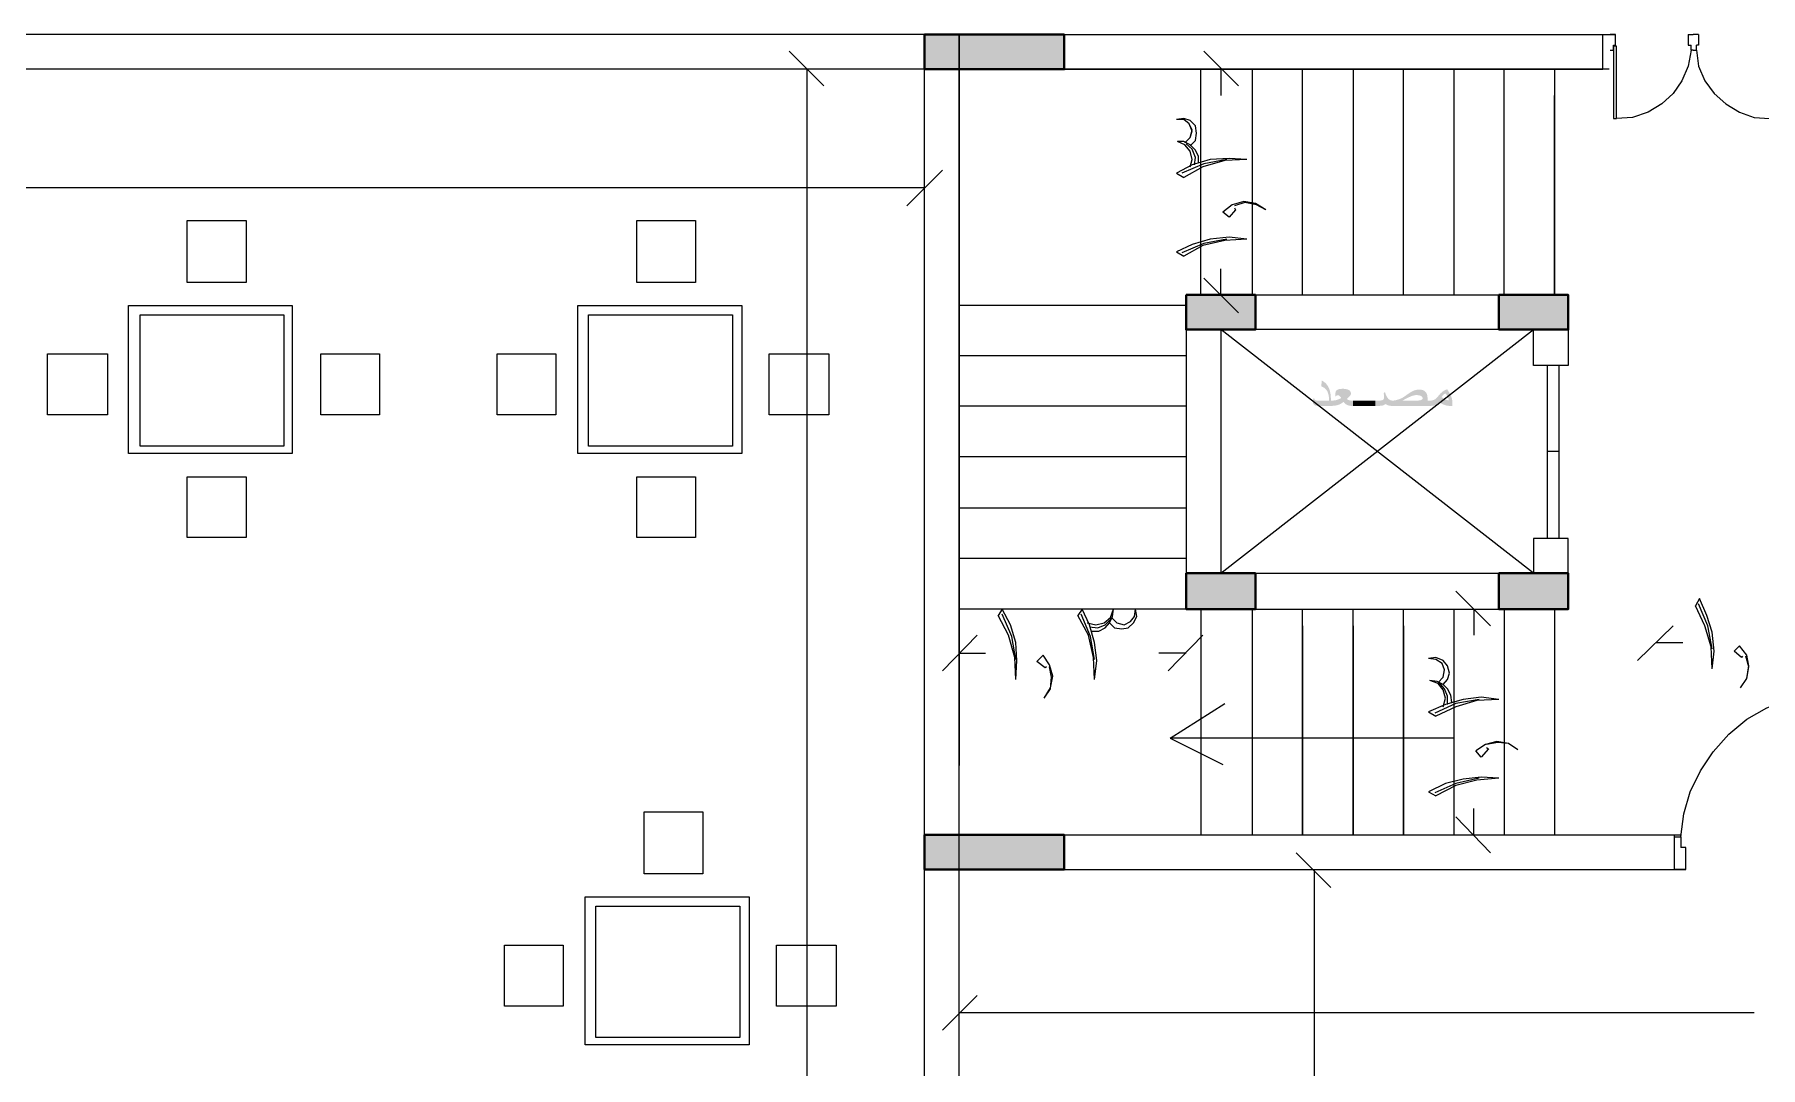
# Model space of a CAD drawing. Header units: metres. Extents: x -24.2 to 51.5, y -28.6 to 30.1.
# Drawn here: x -5.31 to 4.6, y 12.86 to 18.8 of the extents above; entities that cross this region are included whole.
import ezdxf

# ---------------------------------------------------------------- set-up
doc = ezdxf.new("R2010")
doc.units = ezdxf.units.M
for name, color, linetype in [('GF-BLACK', 250, 'Continuous'), ('GF-DIMS', 250, 'Continuous'), ('GF-LIGHTGRAY', 253, 'Continuous'), ('GF-ORANGE', 30, 'Continuous'), ('GF-PINK', 231, 'Continuous'), ('GF-RED', 1, 'Continuous'), ('GF-SOLID-BLACK', 250, 'Continuous'), ('GF-TEXT-PDF', 200, 'Continuous')]:
    doc.layers.add(name, color=color, linetype=linetype)

msp = doc.modelspace()

# ---------------------------------------------------------------- hatches: boundary and pattern name
at = {"layer": 'GF-SOLID-BLACK', "true_color": 0x000000}
h = msp.add_hatch(color=250, dxfattribs=at)
h.dxf.hatch_style = 1
h.paths.add_polyline_path([(-0.1991, 18.7973), (0.6095, 18.7973), (0.6095, 18.5921), (-0.1991, 18.5921)])
h = msp.add_hatch(color=250, dxfattribs=at)
h.dxf.hatch_style = 1
h.paths.add_polyline_path([(1.3034, 17.3007), (1.7077, 17.3007), (1.7077, 17.0956), (1.3034, 17.0956)])
h = msp.add_hatch(color=250, dxfattribs=at)
h.dxf.hatch_style = 1
h.paths.add_polyline_path([(3.1017, 17.3007), (3.506, 17.3007), (3.506, 17.0956), (3.1017, 17.0956)])
h = msp.add_hatch(color=250, dxfattribs=at)
h.dxf.hatch_style = 1
h.paths.add_polyline_path([(1.3034, 15.7016), (1.7077, 15.7016), (1.7077, 15.4904), (1.3034, 15.4904)])
h = msp.add_hatch(color=250, dxfattribs=at)
h.dxf.hatch_style = 1
h.paths.add_polyline_path([(3.1017, 15.7016), (3.506, 15.7016), (3.506, 15.4904), (3.1017, 15.4904)])
h = msp.add_hatch(color=250, dxfattribs=at)
h.dxf.hatch_style = 1
h.paths.add_polyline_path([(-0.1991, 14.199), (0.6095, 14.199), (0.6095, 13.9939), (-0.1991, 13.9939)])
at = {"layer": 'GF-TEXT-PDF', "true_color": 0xbf00ff}
for points in [[(2.136, 16.6637), (2.0581, 16.6637), (2.0517, 16.6644), (2.0458, 16.6663), (2.0403, 16.6695), (2.0359, 16.6735), (2.0332, 16.6781), (2.0324, 16.683), (2.0324, 16.6873), (2.0327, 16.6913), (2.0331, 16.695), (2.0337, 16.6987), (2.0345, 16.7027), (2.0357, 16.7069), (2.0397, 16.7069), (2.0413, 16.7025), (2.0436, 16.6991), (2.0466, 16.6966), (2.0497, 16.6952), (2.0536, 16.6943), (2.0581, 16.694), (2.1254, 16.694), (2.1251, 16.704), (2.1244, 16.7134), (2.1232, 16.7221), (2.1215, 16.7302), (2.1193, 16.7375), (2.1167, 16.7442), (2.1127, 16.7516), (2.1079, 16.7582), (2.1023, 16.7639), (2.0959, 16.7687), (2.0887, 16.7726), (2.0807, 16.7757), (2.0833, 16.8094), (2.0915, 16.8048), (2.099, 16.7995), (2.1058, 16.7935), (2.1119, 16.7868), (2.1173, 16.7793), (2.122, 16.7712), (2.1259, 16.7623), (2.1286, 16.7545), (2.1308, 16.746), (2.1327, 16.7369), (2.1341, 16.7272), (2.1351, 16.7168), (2.1358, 16.7057), (2.136, 16.694)], [(2.2772, 16.6637), (2.2516, 16.6637), (2.2441, 16.6643), (2.2364, 16.6661), (2.2287, 16.6691), (2.2203, 16.674), (2.2135, 16.6799), (2.2085, 16.687), (2.2025, 16.6821), (2.196, 16.6778), (2.1892, 16.674), (2.1819, 16.6709), (2.1744, 16.6683), (2.1665, 16.6663), (2.1582, 16.6649), (2.1495, 16.664), (2.1404, 16.6637), (2.1247, 16.6637), (2.1247, 16.694), (2.1404, 16.694), (2.1499, 16.6943), (2.1589, 16.6954), (2.1675, 16.6971), (2.1746, 16.6992), (2.1816, 16.7019), (2.1886, 16.705), (2.1955, 16.7088), (2.1882, 16.7183), (2.1843, 16.722), (2.1801, 16.7242), (2.1757, 16.7249), (2.1737, 16.7248), (2.1718, 16.7244), (2.1701, 16.7238), (2.1684, 16.7227), (2.1666, 16.721), (2.1647, 16.7187), (2.1611, 16.7187), (2.1611, 16.729), (2.1617, 16.7378), (2.1636, 16.7452), (2.1667, 16.751), (2.1711, 16.7553), (2.1766, 16.7582), (2.1837, 16.7602), (2.1926, 16.7614), (2.2031, 16.7618), (2.2125, 16.7615), (2.2209, 16.7605), (2.2285, 16.7588), (2.2351, 16.7566), (2.2441, 16.7512), (2.2495, 16.7442), (2.2513, 16.7356), (2.2506, 16.7306), (2.2484, 16.7254), (2.2449, 16.7201), (2.2409, 16.7157), (2.2351, 16.7102), (2.2276, 16.7037), (2.2301, 16.7011), (2.2336, 16.6988), (2.2383, 16.6968), (2.2433, 16.6952), (2.2478, 16.6943), (2.2516, 16.694), (2.2772, 16.694)], [(2.3199, 16.6637), (2.2633, 16.6637), (2.2633, 16.694), (2.3199, 16.694)], [(2.3626, 16.6637), (2.306, 16.6637), (2.306, 16.694), (2.3626, 16.694)], [(2.3911, 16.6637), (2.3345, 16.6637), (2.3345, 16.694), (2.3911, 16.694)]]:
    msp.add_hatch(color=200, dxfattribs=at).paths.add_polyline_path(points)
h = msp.add_hatch(color=200, dxfattribs=at)
h.paths.add_polyline_path([(2.6913, 16.6637), (2.4824, 16.6637), (2.4762, 16.6641), (2.4702, 16.6651), (2.4645, 16.6669), (2.4599, 16.6688), (2.4549, 16.6714), (2.4493, 16.6747), (2.4445, 16.671), (2.4396, 16.6681), (2.4347, 16.6661), (2.4289, 16.6648), (2.4211, 16.664), (2.4114, 16.6637), (2.3779, 16.6637), (2.3779, 16.694), (2.4114, 16.694), (2.4199, 16.6943), (2.4267, 16.6951), (2.4316, 16.6964), (2.4372, 16.7), (2.4406, 16.7054), (2.4417, 16.7125), (2.4416, 16.7159), (2.4414, 16.7193), (2.4411, 16.7227), (2.4406, 16.7262), (2.44, 16.73), (2.4392, 16.7339), (2.4464, 16.7444), (2.449, 16.7354), (2.452, 16.7272), (2.4553, 16.7198), (2.459, 16.7134), (2.4631, 16.7078), (2.469, 16.7017), (2.4754, 16.6974), (2.4823, 16.6949), (2.4897, 16.694), (2.4973, 16.6944), (2.5055, 16.6956), (2.5144, 16.6977), (2.5239, 16.7006), (2.5322, 16.7036), (2.5399, 16.7069), (2.5472, 16.7106), (2.5541, 16.7145), (2.5604, 16.7187), (2.5716, 16.7267), (2.5805, 16.733), (2.5869, 16.7374), (2.5908, 16.74), (2.5999, 16.7455), (2.6085, 16.7498), (2.6164, 16.7529), (2.6252, 16.7553), (2.6346, 16.7568), (2.6446, 16.7573), (2.6536, 16.7567), (2.6616, 16.7551), (2.6687, 16.7523), (2.6749, 16.7485), (2.6802, 16.7435), (2.6851, 16.7365), (2.6885, 16.7282), (2.6906, 16.7187), (2.6913, 16.7078)])
h.paths.add_polyline_path([(2.663, 16.7075), (2.6618, 16.7127), (2.6583, 16.7172), (2.6524, 16.7208), (2.6449, 16.7235), (2.6367, 16.7251), (2.6277, 16.7256), (2.6204, 16.7252), (2.6126, 16.7238), (2.6042, 16.7214), (2.5952, 16.7181), (2.5856, 16.7139), (2.5778, 16.7099), (2.5699, 16.7059), (2.5621, 16.702), (2.5543, 16.698), (2.5465, 16.694), (2.6267, 16.694), (2.6381, 16.6944), (2.6474, 16.6955), (2.6543, 16.6973), (2.6591, 16.6999), (2.662, 16.7033)])
h = msp.add_hatch(color=200, dxfattribs=at)
h.paths.add_polyline_path([(2.833, 16.6637), (2.8149, 16.6637), (2.8068, 16.6643), (2.798, 16.6661), (2.7886, 16.669), (2.7805, 16.6723), (2.7728, 16.6762), (2.7656, 16.6806), (2.7589, 16.6856), (2.7521, 16.6783), (2.7453, 16.6726), (2.7383, 16.6685), (2.7324, 16.6664), (2.7254, 16.6649), (2.7171, 16.664), (2.7076, 16.6637), (2.6805, 16.6637), (2.6805, 16.694), (2.7071, 16.694), (2.7148, 16.6945), (2.7221, 16.696), (2.7289, 16.6985), (2.7353, 16.702), (2.7414, 16.7067), (2.7472, 16.7126), (2.7527, 16.7195), (2.7583, 16.7269), (2.7645, 16.7338), (2.7713, 16.7402), (2.7787, 16.7461), (2.7878, 16.7521), (2.7963, 16.7563), (2.8043, 16.759), (2.81, 16.7501), (2.8151, 16.7417), (2.8195, 16.7337), (2.8234, 16.7262), (2.8276, 16.7167), (2.8306, 16.7082), (2.8324, 16.7006), (2.833, 16.694)])
h.paths.add_polyline_path([(2.813, 16.698), (2.8112, 16.7047), (2.8089, 16.7113), (2.806, 16.7178), (2.8031, 16.7233), (2.7995, 16.7289), (2.7954, 16.7347), (2.7901, 16.7329), (2.7855, 16.7303), (2.7813, 16.7268), (2.7786, 16.7239), (2.7756, 16.7197), (2.7723, 16.7145), (2.777, 16.7101), (2.7829, 16.7061), (2.7899, 16.7023), (2.7974, 16.6992), (2.8045, 16.697), (2.8114, 16.6957)])

# ---------------------------------------------------------------- linework, layer by layer
at = {"layer": 'GF-BLACK', "lineweight": 25, "true_color": 0x000000}
for p, q in [((-0.1991, 18.7973), (-14.899, 18.7973)), ((-0.1991, 13.8309), (-0.1991, 18.7973)), ((-0.1991, 18.7973), (3.7655, 18.7973)), ((-0.1991, 18.7973), (3.6991, 18.7973)), ((0, 13.7283), (0, 18.7973)), ((0, 18.7973), (0, 15.599)), ((3.6991, 18.5981), (3.6991, 18.7973)), ((1.6052, 18.5016), (1.406, 18.7007)), ((-0.1991, 18.5981), (-14.899, 18.5981)), ((-0.1991, 13.8309), (-0.1991, 18.5981)), ((3.6991, 18.5981), (-0.1991, 18.5981)), ((0, 18.5981), (0, 14.5973)), ((3.7353, 18.5981), (0, 18.5981)), ((0, 18.5981), (3.6991, 18.5981)), ((1.5026, 18.5981), (1.5026, 18.4473)), ((1.406, 17.3973), (1.6052, 17.1981)), ((1.5026, 17.3007), (1.5026, 17.4516)), ((1.3034, 17.3007), (1.3034, 17.1981)), ((1.3034, 17.3007), (1.3034, 15.599)), ((1.3034, 17.3007), (3.5, 17.3007)), ((1.4483, 17.3007), (3.1017, 17.3007)), ((1.5026, 17.1016), (1.5026, 15.7016)), ((3.1017, 17.1016), (1.7017, 17.1016)), ((3.3793, 16.8964), (3.3793, 15.9007)), ((3.4457, 16.8964), (3.4457, 15.9007)), ((3.4457, 16.4016), (3.3793, 16.4016)), ((1.3034, 15.7016), (3.4095, 15.7016)), ((3.0534, 15.3999), (2.8543, 15.599)), ((1.7017, 15.4964), (3.1017, 15.4964)), ((2.9569, 15.4964), (2.9569, 15.3456)), ((4.1034, 15.3999), (3.8982, 15.2007)), ((0.1026, 15.3456), (-0.0966, 15.1404)), ((1.2009, 15.1404), (1.4, 15.3456)), ((4.0008, 15.3033), (4.1577, 15.3033)), ((0, 15.243), (0.1509, 15.243)), ((1.3034, 15.243), (1.1465, 15.243)), ((0, 13.7283), (0, 14.3982)), ((2.8543, 14.3016), (3.0534, 14.0964)), ((2.9569, 14.199), (2.9569, 14.3499)), ((0, 14.199), (4.1457, 14.199)), ((4.1095, 13.9999), (4.1095, 14.199)), ((0, 10.3973), (0, 13.9999)), ((0, 13.9999), (4.1758, 13.9999)), ((-0.1991, 12.449), (-0.1991, 13.8309))]:
    msp.add_line(p, q, dxfattribs=at)
for points in [[(1.3276, 18.1576), (1.3577, 18.1878), (1.3638, 18.23), (1.3577, 18.2723), (1.3276, 18.3024), (1.2914, 18.3145), (1.2491, 18.3085)], [(1.2974, 18.1757), (1.3276, 18.2059), (1.3396, 18.2481), (1.3215, 18.2843), (1.2914, 18.3085), (1.2491, 18.3085)], [(1.3276, 18.2059), (1.3396, 18.2421), (1.3215, 18.2843)], [(1.3759, 18.0611), (1.3759, 18.0973), (1.3577, 18.1335), (1.3276, 18.1637), (1.2914, 18.1818), (1.2552, 18.1818)], [(1.3276, 18.0369), (1.3396, 18.0792), (1.3276, 18.1274), (1.2974, 18.1637), (1.2552, 18.1818)], [(1.3517, 18.049), (1.3577, 18.0912), (1.3396, 18.1395), (1.3034, 18.1697)], [(1.6534, 18.0792), (1.5508, 18.0852), (1.4422, 18.0792), (1.3396, 18.049), (1.2491, 18.0007), (1.2914, 17.9766)], [(1.5388, 18.0792), (1.406, 18.055), (1.2793, 18.0007)], [(1.6534, 18.0792), (1.5267, 18.0731), (1.4, 18.0369), (1.2914, 17.9766)], [(1.7621, 17.7895), (1.7017, 17.8257), (1.6353, 17.8378), (1.569, 17.8197), (1.5146, 17.7774)], [(1.581, 17.8016), (1.5871, 17.7895), (1.5508, 17.7473), (1.5146, 17.7774)], [(1.7621, 17.7895), (1.7077, 17.8197), (1.6414, 17.8318), (1.581, 17.8137)], [(1.6534, 17.6206), (1.5508, 17.6326), (1.4422, 17.6206), (1.3396, 17.5904), (1.2491, 17.5481), (1.2914, 17.524)], [(1.5388, 17.6206), (1.406, 17.5964), (1.2793, 17.5421)], [(1.6534, 17.6206), (1.5267, 17.6145), (1.4, 17.5843), (1.2914, 17.524)], [(3.5, 17.1016), (3.5, 16.8964), (3.3008, 16.8964), (3.3008, 17.1016)], [(3.5, 15.7016), (3.5, 15.9007), (3.3008, 15.9007), (3.3008, 15.7016)], [(0.3259, 15.0921), (0.3319, 15.2007), (0.3259, 15.3033), (0.2957, 15.4059), (0.2474, 15.4964), (0.2233, 15.4602)], [(0.7784, 15.0921), (0.7905, 15.2007), (0.7784, 15.3033), (0.7483, 15.4059), (0.706, 15.4964), (0.6819, 15.4602)], [(0.7362, 15.418), (0.7845, 15.4059), (0.8327, 15.418), (0.869, 15.4482), (0.8871, 15.4964)], [(0.7603, 15.3697), (0.8026, 15.3697), (0.8388, 15.3878), (0.8629, 15.418), (0.881, 15.4542), (0.8871, 15.4964)], [(0.8629, 15.418), (0.8931, 15.3878), (0.9353, 15.3818), (0.9715, 15.3878), (1.0017, 15.418), (1.0198, 15.4542), (1.0138, 15.4964)], [(0.875, 15.4482), (0.9052, 15.418), (0.9474, 15.4059), (0.9836, 15.424), (1.0078, 15.4542), (1.0138, 15.4964)], [(4.3267, 15.1525), (4.3388, 15.2551), (4.3267, 15.3637), (4.2965, 15.4602), (4.2543, 15.5568), (4.2301, 15.5145)], [(4.3267, 15.1525), (4.3207, 15.2792), (4.2844, 15.3999), (4.2301, 15.5145)], [(4.3267, 15.2671), (4.3026, 15.3999), (4.2482, 15.5266)], [(0.3259, 15.0921), (0.3198, 15.2188), (0.2836, 15.3456), (0.2233, 15.4602)], [(0.3259, 15.2068), (0.3017, 15.3395), (0.2474, 15.4663)], [(0.7784, 15.0921), (0.7724, 15.2188), (0.7422, 15.3456), (0.6819, 15.4602)], [(0.7784, 15.2068), (0.7543, 15.3395), (0.7, 15.4663)], [(0.7483, 15.3938), (0.7965, 15.3878), (0.8388, 15.4059), (0.875, 15.4421)], [(4.5017, 15.2249), (4.4957, 15.2188), (4.4534, 15.2551), (4.4836, 15.2852)], [(4.5258, 15.0982), (4.5379, 15.1706), (4.5258, 15.2309), (4.4836, 15.2852)], [(0.5009, 15.1645), (0.4948, 15.1585), (0.4465, 15.1947), (0.4828, 15.2309)], [(0.4888, 14.9835), (0.525, 15.0438), (0.5371, 15.1102), (0.519, 15.1766), (0.4828, 15.2309)], [(2.7819, 15.062), (2.806, 15.0921), (2.8181, 15.1283), (2.806, 15.1706), (2.7819, 15.2007), (2.7396, 15.2188), (2.6974, 15.2128)], [(2.7517, 15.074), (2.7819, 15.1042), (2.7879, 15.1464), (2.7758, 15.1826), (2.7396, 15.2068), (2.6974, 15.2128)], [(4.4896, 15.0438), (4.5258, 15.0982), (4.5379, 15.1645), (4.5198, 15.2249)], [(0.4888, 14.9835), (0.525, 15.0378), (0.531, 15.1042), (0.519, 15.1645)], [(2.8301, 14.9594), (2.8241, 15.0016), (2.806, 15.0378), (2.7819, 15.062), (2.7457, 15.0801), (2.7034, 15.0861)], [(2.7819, 14.9352), (2.7939, 14.9835), (2.7819, 15.0318), (2.7517, 15.068), (2.7034, 15.0861)], [(3.1017, 14.9775), (2.9991, 14.9895), (2.8965, 14.9775), (2.7939, 14.9473), (2.6974, 14.9051), (2.7396, 14.8809)], [(2.987, 14.9775), (2.8543, 14.9533), (2.7336, 14.899)], [(3.1017, 14.9775), (2.975, 14.9714), (2.8543, 14.9352), (2.7396, 14.8809)], [(2.806, 14.9473), (2.806, 14.9956), (2.7879, 15.0378), (2.7577, 15.074)], [(3.156, 14.724), (3.0896, 14.7361), (3.0233, 14.718), (2.9689, 14.6818)], [(3.0293, 14.6999), (3.0414, 14.6939), (2.9991, 14.6456), (2.9689, 14.6818)], [(3.2103, 14.6878), (3.156, 14.724), (3.0957, 14.7301), (3.0293, 14.718)], [(3.1017, 14.5249), (2.9991, 14.5309), (2.8965, 14.5189), (2.7939, 14.4947), (2.6974, 14.4464), (2.7396, 14.4223)], [(2.987, 14.5249), (2.8543, 14.4947), (2.7336, 14.4404)], [(3.1017, 14.5249), (2.975, 14.5128), (2.8543, 14.4826), (2.7396, 14.4223)]]:
    msp.add_lwpolyline(points, dxfattribs=at)
at = {"layer": 'GF-DIMS', "lineweight": 25, "true_color": 0x000000}
for p, q in [((-0.7784, 18.5016), (-0.9776, 18.7007)), ((-0.875, 18.5981), (-0.875, 9.9206)), ((-0.3017, 17.8137), (-0.0966, 18.0188)), ((-0.1991, 17.9162), (-6.7405, 17.9162)), ((2.1362, 13.8973), (1.9371, 14.0964)), ((2.0396, 13.9999), (2.0396, 7.3439)), ((0.1026, 13.2758), (-0.0966, 13.0766)), ((0, 13.1792), (4.5681, 13.1792))]:
    msp.add_line(p, q, dxfattribs=at)
at = {"layer": 'GF-LIGHTGRAY', "lineweight": 25, "true_color": 0x989898}
for p, q in [((1.3879, 17.349), (1.3879, 18.5981)), ((1.3879, 17.3007), (1.3879, 18.5981)), ((1.6836, 18.5981), (1.6836, 17.3007)), ((1.9733, 17.3007), (1.9733, 18.5981)), ((2.2629, 18.5981), (2.2629, 17.3007)), ((2.5526, 17.3007), (2.5526, 18.5981)), ((2.8422, 18.5981), (2.8422, 17.3007)), ((3.1319, 17.3007), (3.1319, 18.5981)), ((1.3034, 17.2404), (0, 17.2404)), ((1.5026, 15.7016), (3.3008, 17.1016)), ((3.3008, 15.7016), (1.5026, 17.1016)), ((1.3034, 16.9507), (0, 16.9507)), ((1.3034, 16.6611), (0, 16.6611)), ((1.3034, 16.3714), (0, 16.3714)), ((1.3034, 16.0757), (0, 16.0757)), ((1.3034, 15.7861), (0, 15.7861)), ((1.3034, 15.4964), (0, 15.4964)), ((1.3879, 15.4964), (1.3879, 14.199)), ((1.6836, 15.4964), (1.6836, 14.199)), ((2.8422, 15.4964), (2.8422, 14.199)), ((3.1319, 15.4964), (3.1319, 14.199)), ((3.4215, 15.4964), (3.4215, 14.199)), ((1.3879, 15.3999), (1.3879, 14.3016)), ((1.6836, 15.3999), (1.6836, 14.3016)), ((2.8422, 15.3999), (2.8422, 14.199)), ((3.1319, 15.3999), (3.1319, 14.199)), ((3.4215, 15.3999), (3.4215, 14.199))]:
    msp.add_line(p, q, dxfattribs=at)
for points in [[(3.4215, 18.5981), (3.4215, 17.3007), (3.4215, 18.4473)], [(1.9733, 15.3999), (1.9733, 14.199), (1.9733, 15.4964)], [(2.2629, 15.3999), (2.2629, 14.199), (2.2629, 15.4964)], [(2.5526, 15.3999), (2.5526, 14.199), (2.5526, 15.4964)]]:
    msp.add_lwpolyline(points, dxfattribs=at)
at = {"layer": 'GF-ORANGE', "lineweight": 25, "true_color": 0xdd6e00}
msp.add_line((1.2129, 14.7542), (1.5146, 14.6033), dxfattribs=at)
msp.add_lwpolyline([(2.8422, 14.7542), (1.2129, 14.7542), (1.5267, 14.9533)], dxfattribs=at)
at = {"layer": 'GF-PINK', "lineweight": 25, "true_color": 0xff6ab2}
for points in [[(-4.0974, 17.7292), (-4.0974, 17.3731), (-4.4353, 17.3731), (-4.4353, 17.7292)], [(-1.5146, 17.7292), (-1.5146, 17.3731), (-1.8526, 17.3731), (-1.8526, 17.7292)], [(-3.8319, 17.2404), (-3.8319, 16.3895), (-4.7732, 16.3895), (-4.7732, 17.2404)], [(-3.8801, 17.1861), (-3.8801, 16.4318), (-4.7069, 16.4318), (-4.7069, 17.1861)], [(-1.2491, 17.2404), (-1.2491, 16.3895), (-2.1905, 16.3895), (-2.1905, 17.2404)], [(-1.3034, 17.1861), (-1.3034, 16.4318), (-2.1302, 16.4318), (-2.1302, 17.1861)], [(-4.8939, 16.9628), (-4.8939, 16.6128), (-5.2379, 16.6128), (-5.2379, 16.9628)], [(-3.331, 16.9628), (-3.331, 16.6128), (-3.6689, 16.6128), (-3.6689, 16.9628)], [(-2.3172, 16.9628), (-2.3172, 16.6128), (-2.6552, 16.6128), (-2.6552, 16.9628)], [(-0.7483, 16.9628), (-0.7483, 16.6128), (-1.0922, 16.6128), (-1.0922, 16.9628)], [(-4.0974, 16.2568), (-4.0974, 15.9068), (-4.4353, 15.9068), (-4.4353, 16.2568)], [(-1.5146, 16.2568), (-1.5146, 15.9068), (-1.8526, 15.9068), (-1.8526, 16.2568)], [(-1.4724, 14.3318), (-1.4724, 13.9758), (-1.8103, 13.9758), (-1.8103, 14.3318)], [(-1.2069, 13.843), (-1.2069, 12.9921), (-2.1483, 12.9921), (-2.1483, 13.843)], [(-1.2612, 13.7887), (-1.2612, 13.0344), (-2.0879, 13.0344), (-2.0879, 13.7887)], [(-2.275, 13.5654), (-2.275, 13.2154), (-2.6129, 13.2154), (-2.6129, 13.5654)], [(-0.706, 13.5654), (-0.706, 13.2154), (-1.05, 13.2154), (-1.05, 13.5654)]]:
    msp.add_lwpolyline(points, close=True, dxfattribs=at)
at = {"layer": 'GF-RED', "lineweight": 25, "true_color": 0xff0000}
for p, q in [((3.7715, 18.7973), (3.7413, 18.7973)), ((3.7715, 18.7369), (3.7715, 18.7973)), ((4.1879, 18.7973), (4.2181, 18.7973)), ((4.2482, 18.7973), (4.2181, 18.7973)), ((3.7776, 18.7309), (3.7595, 18.7309)), ((4.1758, 13.9999), (4.1095, 13.9999))]:
    msp.add_line(p, q, dxfattribs=at)
at = {"layer": 'GF-RED', "lineweight": 40, "true_color": 0xff0000}
for points in [[(-0.1991, 18.7973), (0.6034, 18.7973), (0.6034, 18.5981), (-0.1991, 18.5981)], [(1.3034, 17.3007), (1.3034, 17.1016), (1.7017, 17.1016), (1.7017, 17.3007)], [(3.1017, 17.3007), (3.1017, 17.1016), (3.5, 17.1016), (3.5, 17.3007)], [(1.3034, 15.7016), (1.3034, 15.4964), (1.7017, 15.4964), (1.7017, 15.7016)], [(3.1017, 15.7016), (3.1017, 15.4964), (3.5, 15.4964), (3.5, 15.7016)], [(-0.1991, 14.199), (0.6034, 14.199), (0.6034, 13.9999), (-0.1991, 13.9999)]]:
    msp.add_lwpolyline(points, close=True, dxfattribs=at)
at = {"layer": 'GF-RED', "lineweight": 25, "true_color": 0xff0000}
for points in [[(4.1879, 18.7973), (4.1879, 18.7369), (4.206, 18.7369)], [(4.2482, 18.7973), (4.2482, 18.7369), (4.2362, 18.7369)], [(3.7413, 18.7068), (3.7595, 18.7068), (3.7595, 18.7369), (3.7715, 18.7369)], [(3.7595, 18.7309), (3.7595, 18.3145), (3.7776, 18.3145)], [(4.206, 18.7068), (4.1879, 18.6162), (4.1517, 18.5318), (4.1034, 18.4593), (4.037, 18.399), (3.9586, 18.3507), (3.8681, 18.3205), (3.7776, 18.3145), (3.7776, 18.7309)], [(4.2181, 18.7068), (4.206, 18.7068), (4.206, 18.7369)], [(4.2181, 18.7068), (4.2362, 18.7068), (4.2362, 18.7369)], [(4.2362, 18.7068), (4.2482, 18.6162), (4.2845, 18.5318), (4.3388, 18.4593), (4.4051, 18.399), (4.4836, 18.3507), (4.5681, 18.3205), (4.6586, 18.3145), (4.6586, 18.7309)], [(4.1457, 14.187), (4.1638, 14.3197), (4.2, 14.4464), (4.2603, 14.5671), (4.3327, 14.6757), (4.4232, 14.7783), (4.5258, 14.8628), (4.6405, 14.9292), (4.7672, 14.9775), (4.9, 15.0076), (5.0327, 15.0197), (5.0327, 14.1447)], [(4.1095, 14.187), (4.1457, 14.187), (4.1457, 14.1266)], [(4.1758, 13.9999), (4.1758, 14.1266), (4.1457, 14.1266)]]:
    msp.add_lwpolyline(points, dxfattribs=at)

doc.saveas('drawing.dxf')
